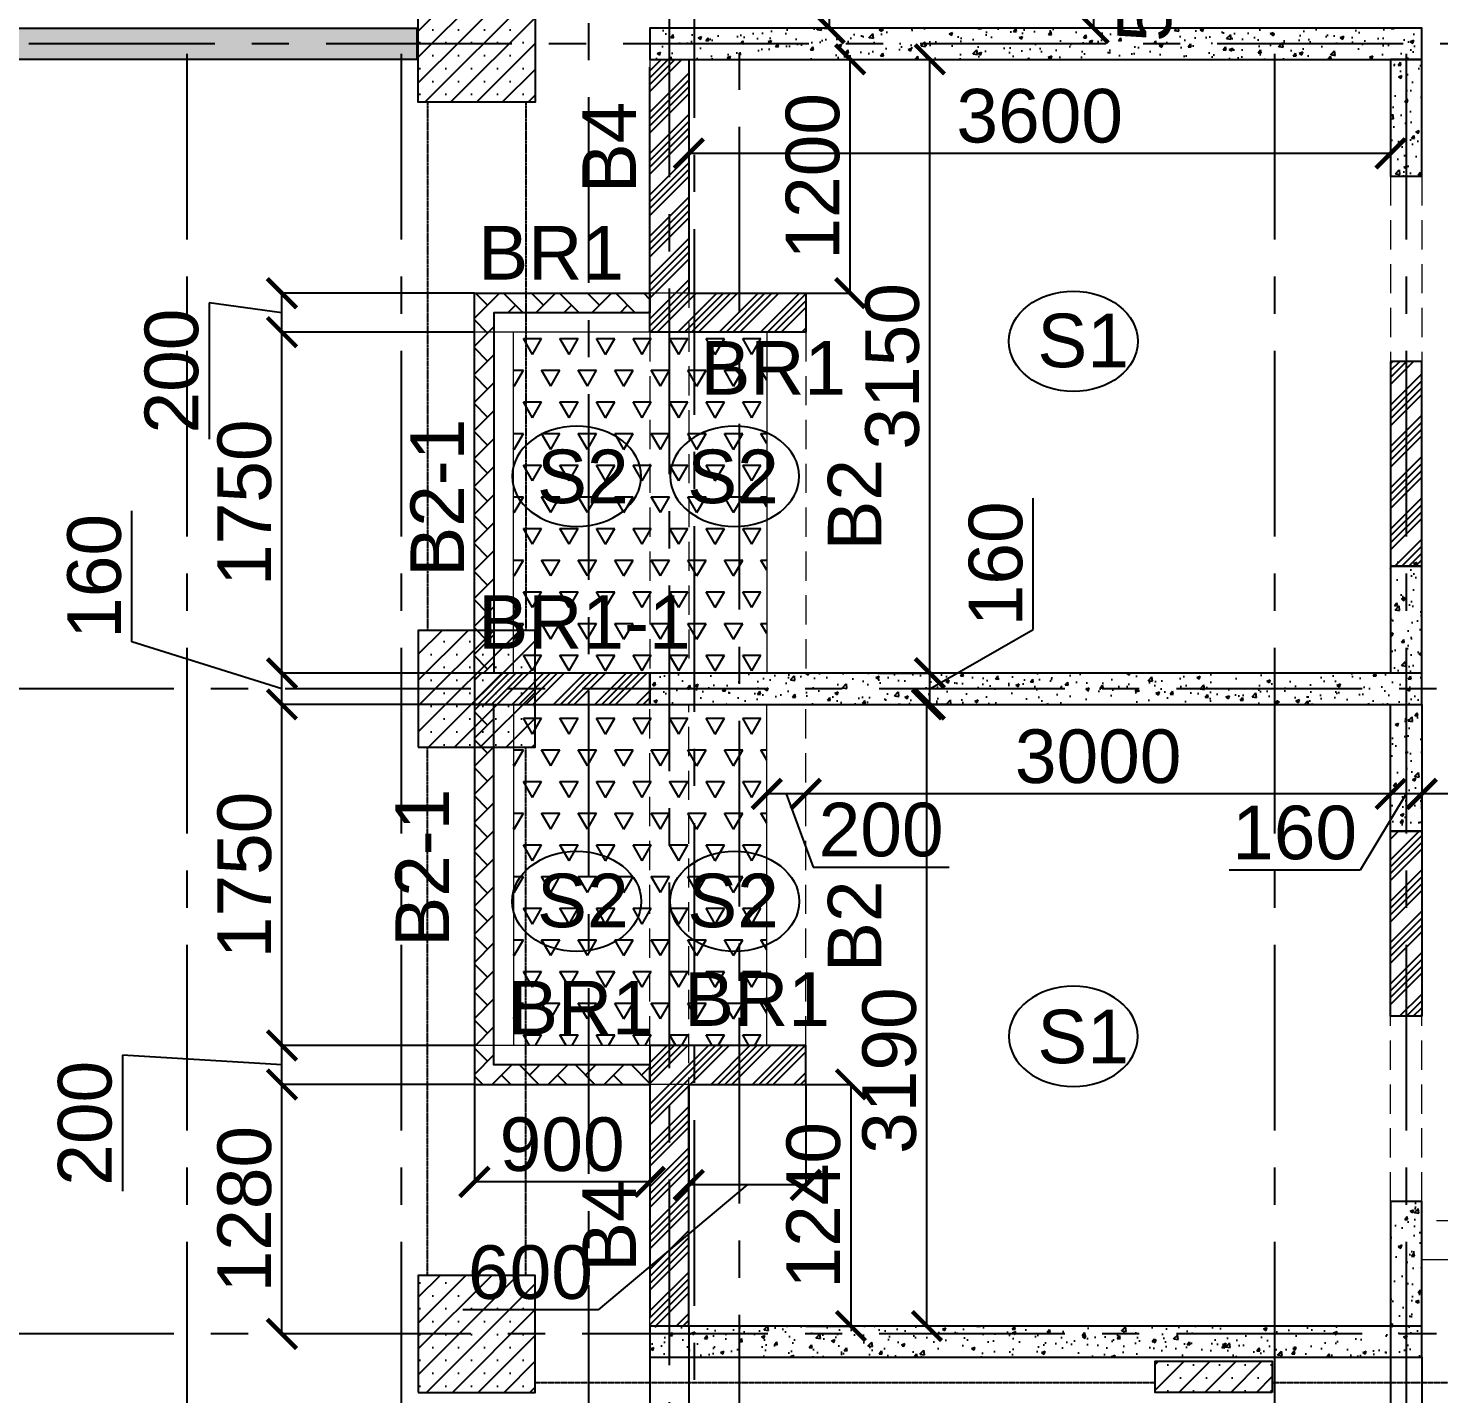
# Model space of a CAD drawing. Header units: inches. Extents: x 278200 to 407749, y -182622 to -96622.
# Drawn here: x 328136 to 335372, y -124432 to -117425 of the extents above; entities that cross this region are included whole.
import ezdxf

# ---------------------------------------------------------------- set-up
doc = ezdxf.new("R2010")
doc.units = ezdxf.units.IN
doc.header["$MEASUREMENT"] = 0
for name, pattern in [('CENTER', [50.8, 31.75, -6.35, 6.35, -6.35]), ('DASHED2', [9.525, 6.35, -3.175]), ('Hidden', [3, 2, -1])]:
    doc.linetypes.add(name, pattern=pattern)
for name, color, linetype in [('160 R.C. WALL HAT', 8, 'Continuous'), ('160 R.C.WALL', 6, 'Continuous'), ('AR-Column', 40, 'Continuous'), ('AR-Hidden', 251, 'DASHED2'), ('BAL. PARAPET WALL', 4, 'Continuous'), ('BEAM TEXT', 4, 'Continuous'), ('DIM', 251, 'Continuous'), ('GRID', 8, 'CENTER'), ('NON S.WALL HATCH', 8, 'Continuous'), ('NON STRUC R.C.WALL', 6, 'Continuous'), ('NON.STRUC.R.C.WALLS', 1, 'Continuous'), ('PARAPET WALL', 4, 'Continuous'), ('SUNKEN', 8, 'Continuous')]:
    doc.layers.add(name, color=color, linetype=linetype)
for name, color, linetype, lineweight in [('BEAMS', 3, 'Continuous', 0), ('SLAB CIR', 1, 'Continuous', 25), ('SLAB TXT', 3, 'Continuous', 0)]:
    doc.layers.add(name, color=color, linetype=linetype, lineweight=lineweight)
doc.styles.add('T200', font='sanss___.ttf', dxfattribs={"height": 275})
doc.styles.add('T300', font='sanss___.ttf', dxfattribs={"height": 350})
doc.dimstyles.new('T 200', dxfattribs={"dimtxt": 275, "dimasz": 150, "dimexe": 1, "dimexo": 0, "dimgap": 50, "dimtad": 1, "dimdec": 0, "dimrnd": 5, "dimdsep": 46, "dimtxsty": 'T200', "dimblk": 'ARCHTICK', "dimcen": 2.5, "dimdle": 1, "dimclrd": 5, "dimclre": 253, "dimclrt": 1, "dimadec": 0, "dimazin": 0, "dimtfac": 1, "dimtdec": 0, "dimtmove": 2, "dimatfit": 3, "dimfxl": 0, "dimarcsym": 0})
pattern_1 = [(45, (2626358.34, -227125.94), (-106.066017, 106.066017), []), (45, (2626393.7, -227125.94), (-106.066017, 106.066017), []), (45, (2626429.05, -227125.94), (-106.066017, 106.066017), []), (45, (2626464.41, -227125.94), (-106.066017, 106.066017), [])]
pattern_2 = [(60, (2581941.19, -332303.54), (-93.75, 162.379763), [93.75, -93.75]), (120, (2581941.19, -332303.54), (-187.5, 1e-07), [93.75, -93.75]), (0, (2581894.31, -332222.35), (93.75, 162.379763), [93.75, -93.75])]
pattern_3 = [(50, (2464819.82, 125850.9), (179.315046, -15.688034), [18.75, -206.25]), (355, (2464819.82, 125850.9), (-34.687833, 188.048033), [15, -165]), (100.451444, (2464834.76, 125849.6), (144.627212, 172.359998), [15.935048, -175.285528]), (46.1842, (2464819.82, 125900.9), (266.810333, -41.37982), [28.125, -309.375]), (96.635635, (2464842.05, 125897.46), (233.665486, 243.52965), [23.902586, -262.92844]), (351.184164, (2464819.82, 125900.9), (233.665486, 243.52965), [22.5, -247.5]), (21, (2464844.82, 125888.4), (149.226763, -100.654723), [18.75, -206.25]), (326, (2464844.82, 125888.4), (60.828833, 181.287511), [15, -165]), (71.451445, (2464857.25, 125880.02), (210.055594, 80.632788), [15.935047, -175.285528]), (37.5, (2464819.816, 125850.906), (3.0399638, 83.2234635), [0, -163, 0, -167.5, 0, -165.625]), (7.5, (2464819.82, 125850.91), (65.7673844, 98.602928), [0, -95.5, 0, -159.25, 0, -63.125]), (327.5, (2464764.066, 125850.906), (133.455609, -5.638718), [0, -62.5, 0, -195, 0, -258.75]), (317.5, (2464739.07, 125850.91), (145.7965423, 25.0262456), [0, -81.25, 0, -129.5, 0, -183.75])]
pattern_4 = [(45, (-132245.64, 75915.45), (-66.29126, 66.29126), []), (45, (-132179.35, 75915.45), (-66.29126, 66.29126), [0, -93.75])]
pattern_5 = [(45, (1605, -8980), (-66.29126, 66.29126), []), (45, (1671.29, -8980), (-66.29126, 66.29126), [0, -93.75])]

# ---------------------------------------------------------------- blocks, each defined once
blk = doc.blocks.new('_ARCHTICK')
at = {"color": 0, "linetype": 'ByBlock', "const_width": 0.15}
blk.add_lwpolyline([(-0.5, -0.5), (0.5, 0.5)], dxfattribs=at)
blk = doc.blocks.new('*D346')
at = {"layer": 'Defpoints', "color": 0}
for p in [(332745.6, -120894.9), (332829.7, -120894.9, 14.7), (332829.7, -124084.9, 14.7)]:
    blk.add_point(p, dxfattribs=at)
at = {"layer": 'DIM', "color": 253, "lineweight": -2}
for p, q in [((332829.7, -120894.9), (332744.6, -120894.9)), ((332829.7, -124084.9), (332744.6, -124084.9))]:
    blk.add_line(p, q, dxfattribs=at)
at = {"layer": 'DIM', "color": 5, "lineweight": -2}
blk.add_line((332745.6, -124085.9), (332745.6, -120893.9), dxfattribs=at)
at = {"layer": 'DIM', "color": 5, "lineweight": -2, "xscale": 150, "yscale": 150, "zscale": 150}
for p, rotation in [((332745.6, -120894.9), 90), ((332745.6, -124084.9), 270)]:
    blk.add_blockref('_ARCHTICK', p, dxfattribs=dict(at, rotation=rotation))
at = {"layer": 'DIM', "color": 1, "insert": (332553.8, -122773.8), "char_height": 275, "attachment_point": 5, "rotation": 90, "style": 'T200'}
blk.add_mtext('3190', dxfattribs=at)
blk = doc.blocks.new('*D347')
at = {"layer": 'Defpoints', "color": 0}
for p in [(332494, -120734.9, 14.7), (332760.8, -120734.9), (332844.9, -120894.9, 14.7)]:
    blk.add_point(p, dxfattribs=at)
at = {"layer": 'DIM', "color": 5, "lineweight": -2}
for p, q in [((333291.3, -120509.6), (333291.3, -119837.3)), ((332760.8, -120814.9), (333291.3, -120509.6)), ((332760.8, -120895.9), (332760.8, -120733.9))]:
    blk.add_line(p, q, dxfattribs=at)
at = {"layer": 'DIM', "color": 253, "lineweight": -2}
for p, q in [((332494, -120734.9), (332761.8, -120734.9)), ((332844.9, -120894.9), (332759.8, -120894.9))]:
    blk.add_line(p, q, dxfattribs=at)
at = {"layer": 'DIM', "color": 5, "lineweight": -2, "xscale": 150, "yscale": 150, "zscale": 150}
for p, rotation in [((332760.8, -120734.9), 90), ((332760.8, -120894.9), 270)]:
    blk.add_blockref('_ARCHTICK', p, dxfattribs=dict(at, rotation=rotation))
at = {"layer": 'DIM', "color": 1, "insert": (333099.5, -120173.5), "char_height": 275, "attachment_point": 5, "rotation": 90, "style": 'T200'}
blk.add_mtext('160', dxfattribs=at)
blk = doc.blocks.new('*D348')
at = {"layer": 'Defpoints', "color": 0}
for p in [(332195.5, -117584.9, 14.7), (332760.8, -117584.9), (332494, -120734.9, 14.7)]:
    blk.add_point(p, dxfattribs=at)
at = {"layer": 'DIM', "color": 253, "lineweight": -2}
for p, q in [((332195.5, -117584.9), (332761.8, -117584.9)), ((332494, -120734.9), (332761.8, -120734.9))]:
    blk.add_line(p, q, dxfattribs=at)
at = {"layer": 'DIM', "color": 5, "lineweight": -2}
blk.add_line((332760.8, -120735.9), (332760.8, -117583.9), dxfattribs=at)
at = {"layer": 'DIM', "color": 5, "lineweight": -2, "xscale": 150, "yscale": 150, "zscale": 150}
for p, rotation in [((332760.8, -117584.9), 90), ((332760.8, -120734.9), 270)]:
    blk.add_blockref('_ARCHTICK', p, dxfattribs=dict(at, rotation=rotation))
at = {"layer": 'DIM', "color": 1, "insert": (332569, -119159.9), "char_height": 275, "attachment_point": 5, "rotation": 90, "style": 'T200'}
blk.add_mtext('3150', dxfattribs=at)
blk = doc.blocks.new('*D349')
at = {"layer": 'Defpoints', "color": 0}
for p in [(332219.1, -115624.9, 14.7), (332246.5, -115624.9), (332219.1, -117424.9, 14.7)]:
    blk.add_point(p, dxfattribs=at)
at = {"layer": 'DIM', "color": 253, "lineweight": -2}
for p, q in [((332219.1, -115624.9), (332247.5, -115624.9)), ((332219.1, -117424.9), (332247.5, -117424.9))]:
    blk.add_line(p, q, dxfattribs=at)
at = {"layer": 'DIM', "color": 5, "lineweight": -2}
blk.add_line((332246.5, -117425.9), (332246.5, -115623.9), dxfattribs=at)
at = {"layer": 'DIM', "color": 5, "lineweight": -2, "xscale": 150, "yscale": 150, "zscale": 150}
for p, rotation in [((332246.5, -115624.9), 90), ((332246.5, -117424.9), 270)]:
    blk.add_blockref('_ARCHTICK', p, dxfattribs=dict(at, rotation=rotation))
at = {"layer": 'DIM', "color": 1, "insert": (332054.8, -116524.9), "char_height": 275, "attachment_point": 5, "rotation": 90, "style": 'T200'}
blk.add_mtext('1800', dxfattribs=at)
blk = doc.blocks.new('*D478')
at = {"layer": 'Defpoints', "color": 0}
for p in [(337084.3, -124084.9, 14.7), (335284.3, -124244.9, 14.7), (335284.3, -125049.9)]:
    blk.add_point(p, dxfattribs=at)
at = {"layer": 'DIM', "color": 253, "lineweight": -2}
for p, q in [((337084.3, -124084.9), (337084.3, -125050.9)), ((335284.3, -124244.9), (335284.3, -125050.9))]:
    blk.add_line(p, q, dxfattribs=at)
at = {"layer": 'DIM', "color": 5, "lineweight": -2}
blk.add_line((337085.3, -125049.9), (335283.3, -125049.9), dxfattribs=at)
at = {"layer": 'DIM', "color": 5, "lineweight": -2, "xscale": 150, "yscale": 150, "zscale": 150, "rotation": 180}
blk.add_blockref('_ARCHTICK', (335284.3, -125049.9), dxfattribs=at)
at = {"layer": 'DIM', "color": 5, "lineweight": -2, "xscale": 150, "yscale": 150, "zscale": 150}
blk.add_blockref('_ARCHTICK', (337084.3, -125049.9), dxfattribs=at)
at = {"layer": 'DIM', "color": 1, "insert": (336184.3, -124858.3), "char_height": 275, "attachment_point": 5, "style": 'T200'}
blk.add_mtext('1800', dxfattribs=at)
blk = doc.blocks.new('*D479')
at = {"layer": 'Defpoints', "color": 0}
for p in [(335124.3, -124084.9, 14.7), (335284.3, -124244.9, 14.7), (335124.3, -125049.9)]:
    blk.add_point(p, dxfattribs=at)
at = {"layer": 'DIM', "color": 253, "lineweight": -2}
for p, q in [((335124.3, -124084.9), (335124.3, -125050.9)), ((335284.3, -124244.9), (335284.3, -125050.9))]:
    blk.add_line(p, q, dxfattribs=at)
at = {"layer": 'DIM', "color": 5, "lineweight": -2}
for p, q in [((335285.3, -125049.9), (335123.3, -125049.9)), ((335204.3, -125049.9), (335439.3, -125551.4)), ((335439.3, -125551.4), (336111.6, -125551.4))]:
    blk.add_line(p, q, dxfattribs=at)
at = {"layer": 'DIM', "color": 5, "lineweight": -2, "xscale": 150, "yscale": 150, "zscale": 150, "rotation": 180}
blk.add_blockref('_ARCHTICK', (335124.3, -125049.9), dxfattribs=at)
at = {"layer": 'DIM', "color": 5, "lineweight": -2, "xscale": 150, "yscale": 150, "zscale": 150}
blk.add_blockref('_ARCHTICK', (335284.3, -125049.9), dxfattribs=at)
at = {"layer": 'DIM', "color": 1, "insert": (335775.5, -125359.6), "char_height": 275, "attachment_point": 5, "style": 'T200'}
blk.add_mtext('160', dxfattribs=at)
blk = doc.blocks.new('*D480')
at = {"layer": 'Defpoints', "color": 0}
for p in [(331524.3, -124084.9, 14.7), (335124.3, -124084.9, 14.7), (331524.3, -125049.9)]:
    blk.add_point(p, dxfattribs=at)
at = {"layer": 'DIM', "color": 253, "lineweight": -2}
for p, q in [((331524.3, -124084.9), (331524.3, -125050.9)), ((335124.3, -124084.9), (335124.3, -125050.9))]:
    blk.add_line(p, q, dxfattribs=at)
at = {"layer": 'DIM', "color": 5, "lineweight": -2}
blk.add_line((335125.3, -125049.9), (331523.3, -125049.9), dxfattribs=at)
at = {"layer": 'DIM', "color": 5, "lineweight": -2, "xscale": 150, "yscale": 150, "zscale": 150, "rotation": 180}
blk.add_blockref('_ARCHTICK', (331524.3, -125049.9), dxfattribs=at)
at = {"layer": 'DIM', "color": 5, "lineweight": -2, "xscale": 150, "yscale": 150, "zscale": 150}
blk.add_blockref('_ARCHTICK', (335124.3, -125049.9), dxfattribs=at)
at = {"layer": 'DIM', "color": 1, "insert": (333324.3, -124858.1), "char_height": 275, "attachment_point": 5, "style": 'T200'}
blk.add_mtext('3600', dxfattribs=at)
blk = doc.blocks.new('*D481')
at = {"layer": 'Defpoints', "color": 0}
for p in [(331324.3, -124084.9, 14.7), (331524.3, -124084.9, 14.7), (331324.3, -125049.9)]:
    blk.add_point(p, dxfattribs=at)
at = {"layer": 'DIM', "color": 253, "lineweight": -2}
for p, q in [((331324.3, -124084.9), (331324.3, -125050.9)), ((331524.3, -124084.9), (331524.3, -125050.9))]:
    blk.add_line(p, q, dxfattribs=at)
at = {"layer": 'DIM', "color": 5, "lineweight": -2}
for p, q in [((331424.3, -125049.9), (331059.3, -125282.8)), ((331525.3, -125049.9), (331323.3, -125049.9)), ((331059.3, -125282.8), (330361, -125282.8))]:
    blk.add_line(p, q, dxfattribs=at)
at = {"layer": 'DIM', "color": 5, "lineweight": -2, "xscale": 150, "yscale": 150, "zscale": 150, "rotation": 180}
blk.add_blockref('_ARCHTICK', (331324.3, -125049.9), dxfattribs=at)
at = {"layer": 'DIM', "color": 5, "lineweight": -2, "xscale": 150, "yscale": 150, "zscale": 150}
blk.add_blockref('_ARCHTICK', (331524.3, -125049.9), dxfattribs=at)
at = {"layer": 'DIM', "color": 1, "insert": (330710.1, -125091.1), "char_height": 275, "attachment_point": 5, "style": 'T200'}
blk.add_mtext('200', dxfattribs=at)
blk = doc.blocks.new('*D484')
at = {"layer": 'Defpoints', "color": 0}
for p in [(331524.3, -122844.9, 14.7), (332124.3, -122844.9, 14.7), (331524.3, -123360.7)]:
    blk.add_point(p, dxfattribs=at)
at = {"layer": 'DIM', "color": 253, "lineweight": -2}
for p, q in [((331524.3, -122844.9), (331524.3, -123361.7)), ((332124.3, -122844.9), (332124.3, -123361.7))]:
    blk.add_line(p, q, dxfattribs=at)
at = {"layer": 'DIM', "color": 5, "lineweight": -2}
for p, q in [((331824.3, -123360.7), (331059.3, -124001.7)), ((332125.3, -123360.7), (331523.3, -123360.7)), ((331059.3, -124001.7), (330364.4, -124001.7))]:
    blk.add_line(p, q, dxfattribs=at)
at = {"layer": 'DIM', "color": 5, "lineweight": -2, "xscale": 150, "yscale": 150, "zscale": 150, "rotation": 180}
blk.add_blockref('_ARCHTICK', (331524.3, -123360.7), dxfattribs=at)
at = {"layer": 'DIM', "color": 5, "lineweight": -2, "xscale": 150, "yscale": 150, "zscale": 150}
blk.add_blockref('_ARCHTICK', (332124.3, -123360.7), dxfattribs=at)
at = {"layer": 'DIM', "color": 1, "insert": (330711.8, -123809.8), "char_height": 275, "attachment_point": 5, "style": 'T200'}
blk.add_mtext('600', dxfattribs=at)
blk = doc.blocks.new('*D485')
at = {"layer": 'Defpoints', "color": 0}
for p in [(330424.3, -122844.9, 14.7), (331324.3, -122844.9, 14.7), (330424.3, -123344.9)]:
    blk.add_point(p, dxfattribs=at)
at = {"layer": 'DIM', "color": 253, "lineweight": -2}
for p, q in [((330424.3, -122844.9), (330424.3, -123345.9)), ((331324.3, -122844.9), (331324.3, -123345.9))]:
    blk.add_line(p, q, dxfattribs=at)
at = {"layer": 'DIM', "color": 5, "lineweight": -2}
blk.add_line((331325.3, -123344.9), (330423.3, -123344.9), dxfattribs=at)
at = {"layer": 'DIM', "color": 5, "lineweight": -2, "xscale": 150, "yscale": 150, "zscale": 150, "rotation": 180}
blk.add_blockref('_ARCHTICK', (330424.3, -123344.9), dxfattribs=at)
at = {"layer": 'DIM', "color": 5, "lineweight": -2, "xscale": 150, "yscale": 150, "zscale": 150}
blk.add_blockref('_ARCHTICK', (331324.3, -123344.9), dxfattribs=at)
at = {"layer": 'DIM', "color": 1, "insert": (330874.3, -123153.3), "char_height": 275, "attachment_point": 5, "style": 'T200'}
blk.add_mtext('900', dxfattribs=at)
blk = doc.blocks.new('*D489')
at = {"layer": 'Defpoints', "color": 0}
for p in [(335284.3, -121354.4), (337084.3, -121419.4, 14.7), (335284.3, -121432.7, 14.7)]:
    blk.add_point(p, dxfattribs=at)
at = {"layer": 'DIM', "color": 5, "lineweight": -2}
blk.add_line((337085.3, -121354.4), (335283.3, -121354.4), dxfattribs=at)
at = {"layer": 'DIM', "color": 253, "lineweight": -2}
for p, q in [((335284.3, -121432.7), (335284.3, -121353.4)), ((337084.3, -121419.4), (337084.3, -121353.4))]:
    blk.add_line(p, q, dxfattribs=at)
at = {"layer": 'DIM', "color": 5, "lineweight": -2, "xscale": 150, "yscale": 150, "zscale": 150, "rotation": 180}
blk.add_blockref('_ARCHTICK', (335284.3, -121354.4), dxfattribs=at)
at = {"layer": 'DIM', "color": 5, "lineweight": -2, "xscale": 150, "yscale": 150, "zscale": 150}
blk.add_blockref('_ARCHTICK', (337084.3, -121354.4), dxfattribs=at)
at = {"layer": 'DIM', "color": 1, "insert": (336184.3, -121162.7), "char_height": 275, "attachment_point": 5, "style": 'T200'}
blk.add_mtext('1800', dxfattribs=at)
blk = doc.blocks.new('*D490')
at = {"layer": 'Defpoints', "color": 0}
for p in [(335124.3, -121354.4), (335124.3, -121432.7, 14.7), (335284.3, -121432.7, 14.7)]:
    blk.add_point(p, dxfattribs=at)
at = {"layer": 'DIM', "color": 5, "lineweight": -2}
for p, q in [((335204.3, -121354.4), (334968.2, -121745.6)), ((335285.3, -121354.4), (335123.3, -121354.4)), ((334968.2, -121745.6), (334295.9, -121745.6))]:
    blk.add_line(p, q, dxfattribs=at)
at = {"layer": 'DIM', "color": 253, "lineweight": -2}
for p, q in [((335124.3, -121432.7), (335124.3, -121353.4)), ((335284.3, -121432.7), (335284.3, -121353.4))]:
    blk.add_line(p, q, dxfattribs=at)
at = {"layer": 'DIM', "color": 5, "lineweight": -2, "xscale": 150, "yscale": 150, "zscale": 150, "rotation": 180}
blk.add_blockref('_ARCHTICK', (335124.3, -121354.4), dxfattribs=at)
at = {"layer": 'DIM', "color": 5, "lineweight": -2, "xscale": 150, "yscale": 150, "zscale": 150}
blk.add_blockref('_ARCHTICK', (335284.3, -121354.4), dxfattribs=at)
at = {"layer": 'DIM', "color": 1, "insert": (334632, -121553.7), "char_height": 275, "attachment_point": 5, "style": 'T200'}
blk.add_mtext('160', dxfattribs=at)
blk = doc.blocks.new('*D491')
at = {"layer": 'Defpoints', "color": 0}
for p in [(332124.3, -121354.4, 14.7), (332124.3, -121354.4), (335124.3, -121432.7, 14.7)]:
    blk.add_point(p, dxfattribs=at)
at = {"layer": 'DIM', "color": 5, "lineweight": -2}
blk.add_line((335125.3, -121354.4), (332123.3, -121354.4), dxfattribs=at)
at = {"layer": 'DIM', "color": 253, "lineweight": -2}
for p, q in [((332124.3, -121354.4), (332124.3, -121353.4)), ((335124.3, -121432.7), (335124.3, -121353.4))]:
    blk.add_line(p, q, dxfattribs=at)
at = {"layer": 'DIM', "color": 5, "lineweight": -2, "xscale": 150, "yscale": 150, "zscale": 150, "rotation": 180}
blk.add_blockref('_ARCHTICK', (332124.3, -121354.4), dxfattribs=at)
at = {"layer": 'DIM', "color": 5, "lineweight": -2, "xscale": 150, "yscale": 150, "zscale": 150}
blk.add_blockref('_ARCHTICK', (335124.3, -121354.4), dxfattribs=at)
at = {"layer": 'DIM', "color": 1, "insert": (333624.3, -121162.6), "char_height": 275, "attachment_point": 5, "style": 'T200'}
blk.add_mtext('3000', dxfattribs=at)
blk = doc.blocks.new('*D492')
at = {"layer": 'Defpoints', "color": 0}
for p in [(331924.3, -121354.4, 14.7), (331924.3, -121354.4), (332124.3, -121354.4, 14.7)]:
    blk.add_point(p, dxfattribs=at)
at = {"layer": 'DIM', "color": 5, "lineweight": -2}
for p, q in [((332125.3, -121354.4), (331923.3, -121354.4)), ((332024.3, -121354.4), (332161.7, -121730.5)), ((332161.7, -121730.5), (332860, -121730.5))]:
    blk.add_line(p, q, dxfattribs=at)
at = {"layer": 'DIM', "color": 253, "lineweight": -2}
for p, q in [((331924.3, -121354.4), (331924.3, -121353.4)), ((332124.3, -121354.4), (332124.3, -121353.4))]:
    blk.add_line(p, q, dxfattribs=at)
at = {"layer": 'DIM', "color": 5, "lineweight": -2, "xscale": 150, "yscale": 150, "zscale": 150, "rotation": 180}
blk.add_blockref('_ARCHTICK', (331924.3, -121354.4), dxfattribs=at)
at = {"layer": 'DIM', "color": 5, "lineweight": -2, "xscale": 150, "yscale": 150, "zscale": 150}
blk.add_blockref('_ARCHTICK', (332124.3, -121354.4), dxfattribs=at)
at = {"layer": 'DIM', "color": 1, "insert": (332510.9, -121538.9), "char_height": 275, "attachment_point": 5, "style": 'T200'}
blk.add_mtext('200', dxfattribs=at)
blk = doc.blocks.new('*D504')
at = {"layer": 'Defpoints', "color": 0}
for p in [(329437.4, -122844.9), (330424.3, -122844.9), (329515.9, -124124.9, 14.7)]:
    blk.add_point(p, dxfattribs=at)
at = {"layer": 'DIM', "color": 253, "lineweight": -2}
for p, q in [((330424.3, -122844.9), (329436.4, -122844.9)), ((329515.9, -124124.9), (329436.4, -124124.9))]:
    blk.add_line(p, q, dxfattribs=at)
at = {"layer": 'DIM', "color": 5, "lineweight": -2}
blk.add_line((329437.4, -124125.9), (329437.4, -122843.9), dxfattribs=at)
at = {"layer": 'DIM', "color": 5, "lineweight": -2, "xscale": 150, "yscale": 150, "zscale": 150}
for p, rotation in [((329437.4, -122844.9), 90), ((329437.4, -124124.9), 270)]:
    blk.add_blockref('_ARCHTICK', p, dxfattribs=dict(at, rotation=rotation))
at = {"layer": 'DIM', "color": 1, "insert": (329245.8, -123484.9), "char_height": 275, "attachment_point": 5, "rotation": 90, "style": 'T200'}
blk.add_mtext('1280', dxfattribs=at)
blk = doc.blocks.new('*D505')
at = {"layer": 'Defpoints', "color": 0}
for p in [(329437.4, -122644.9), (330424.3, -122644.9, 14.7), (330424.3, -122844.9)]:
    blk.add_point(p, dxfattribs=at)
at = {"layer": 'DIM', "color": 253, "lineweight": -2}
for p, q in [((330424.3, -122644.9), (329436.4, -122644.9)), ((330424.3, -122844.9), (329436.4, -122844.9))]:
    blk.add_line(p, q, dxfattribs=at)
at = {"layer": 'DIM', "color": 5, "lineweight": -2}
for p, q in [((329437.4, -122845.9), (329437.4, -122643.9)), ((329437.4, -122744.9), (328619, -122694.9)), ((328619, -122694.9), (328619, -123393.2))]:
    blk.add_line(p, q, dxfattribs=at)
at = {"layer": 'DIM', "color": 5, "lineweight": -2, "xscale": 150, "yscale": 150, "zscale": 150}
for p, rotation in [((329437.4, -122644.9), 90), ((329437.4, -122844.9), 270)]:
    blk.add_blockref('_ARCHTICK', p, dxfattribs=dict(at, rotation=rotation))
at = {"layer": 'DIM', "color": 1, "insert": (328427.3, -123044.1), "char_height": 275, "attachment_point": 5, "rotation": 90, "style": 'T200'}
blk.add_mtext('200', dxfattribs=at)
blk = doc.blocks.new('*D506')
at = {"layer": 'Defpoints', "color": 0}
for p in [(329437.4, -120894.9), (330424.3, -120894.9, 14.7), (330424.3, -122644.9, 14.7)]:
    blk.add_point(p, dxfattribs=at)
at = {"layer": 'DIM', "color": 253, "lineweight": -2}
for p, q in [((330424.3, -120894.9), (329436.4, -120894.9)), ((330424.3, -122644.9), (329436.4, -122644.9))]:
    blk.add_line(p, q, dxfattribs=at)
at = {"layer": 'DIM', "color": 5, "lineweight": -2}
blk.add_line((329437.4, -122645.9), (329437.4, -120893.9), dxfattribs=at)
at = {"layer": 'DIM', "color": 5, "lineweight": -2, "xscale": 150, "yscale": 150, "zscale": 150}
for p, rotation in [((329437.4, -120894.9), 90), ((329437.4, -122644.9), 270)]:
    blk.add_blockref('_ARCHTICK', p, dxfattribs=dict(at, rotation=rotation))
at = {"layer": 'DIM', "color": 1, "insert": (329245.8, -121769.9), "char_height": 275, "attachment_point": 5, "rotation": 90, "style": 'T200'}
blk.add_mtext('1750', dxfattribs=at)
blk = doc.blocks.new('*D507')
at = {"layer": 'Defpoints', "color": 0}
for p in [(329437.4, -120734.9), (330424.3, -120734.9, 14.7), (330424.3, -120894.9, 14.7)]:
    blk.add_point(p, dxfattribs=at)
at = {"layer": 'DIM', "color": 5, "lineweight": -2}
for p, q in [((328667, -120574), (328667, -119901.7)), ((329437.4, -120814.9), (328667, -120574)), ((329437.4, -120895.9), (329437.4, -120733.9))]:
    blk.add_line(p, q, dxfattribs=at)
at = {"layer": 'DIM', "color": 253, "lineweight": -2}
for p, q in [((330424.3, -120734.9), (329436.4, -120734.9)), ((330424.3, -120894.9), (329436.4, -120894.9))]:
    blk.add_line(p, q, dxfattribs=at)
at = {"layer": 'DIM', "color": 5, "lineweight": -2, "xscale": 150, "yscale": 150, "zscale": 150}
for p, rotation in [((329437.4, -120734.9), 90), ((329437.4, -120894.9), 270)]:
    blk.add_blockref('_ARCHTICK', p, dxfattribs=dict(at, rotation=rotation))
at = {"layer": 'DIM', "color": 1, "insert": (328475.2, -120237.9), "char_height": 275, "attachment_point": 5, "rotation": 90, "style": 'T200'}
blk.add_mtext('160', dxfattribs=at)
blk = doc.blocks.new('*D508')
at = {"layer": 'Defpoints', "color": 0}
for p in [(329437.4, -118984.9), (330424.3, -118984.9, 14.7), (330424.3, -120734.9, 14.7)]:
    blk.add_point(p, dxfattribs=at)
at = {"layer": 'DIM', "color": 253, "lineweight": -2}
for p, q in [((330424.3, -118984.9), (329436.4, -118984.9)), ((330424.3, -120734.9), (329436.4, -120734.9))]:
    blk.add_line(p, q, dxfattribs=at)
at = {"layer": 'DIM', "color": 5, "lineweight": -2}
blk.add_line((329437.4, -120735.9), (329437.4, -118983.9), dxfattribs=at)
at = {"layer": 'DIM', "color": 5, "lineweight": -2, "xscale": 150, "yscale": 150, "zscale": 150}
for p, rotation in [((329437.4, -118984.9), 90), ((329437.4, -120734.9), 270)]:
    blk.add_blockref('_ARCHTICK', p, dxfattribs=dict(at, rotation=rotation))
at = {"layer": 'DIM', "color": 1, "insert": (329245.8, -119859.9), "char_height": 275, "attachment_point": 5, "rotation": 90, "style": 'T200'}
blk.add_mtext('1750', dxfattribs=at)
blk = doc.blocks.new('*D509')
at = {"layer": 'Defpoints', "color": 0}
for p in [(329437.4, -118784.9), (330424.3, -118784.9, 14.7), (330424.3, -118984.9, 14.7)]:
    blk.add_point(p, dxfattribs=at)
at = {"layer": 'DIM', "color": 253, "lineweight": -2}
for p, q in [((330424.3, -118784.9), (329436.4, -118784.9)), ((330424.3, -118984.9), (329436.4, -118984.9))]:
    blk.add_line(p, q, dxfattribs=at)
at = {"layer": 'DIM', "color": 5, "lineweight": -2}
for p, q in [((329437.4, -118985.9), (329437.4, -118783.9)), ((329437.4, -118884.9), (329063.7, -118834.9)), ((329063.7, -118834.9), (329063.7, -119533.2))]:
    blk.add_line(p, q, dxfattribs=at)
at = {"layer": 'DIM', "color": 5, "lineweight": -2, "xscale": 150, "yscale": 150, "zscale": 150}
for p, rotation in [((329437.4, -118784.9), 90), ((329437.4, -118984.9), 270)]:
    blk.add_blockref('_ARCHTICK', p, dxfattribs=dict(at, rotation=rotation))
at = {"layer": 'DIM', "color": 1, "insert": (328872, -119184.1), "char_height": 275, "attachment_point": 5, "rotation": 90, "style": 'T200'}
blk.add_mtext('200', dxfattribs=at)
blk = doc.blocks.new('*D547')
at = {"layer": 'Defpoints', "color": 0}
for p in [(333601.3, -116924.9), (334422.5, -116924.9, 14.7), (334422.5, -117424.9, 14.7)]:
    blk.add_point(p, dxfattribs=at)
at = {"layer": 'DIM', "color": 253, "lineweight": -2}
for p, q in [((334422.5, -116924.9), (333600.3, -116924.9)), ((334422.5, -117424.9), (333600.3, -117424.9))]:
    blk.add_line(p, q, dxfattribs=at)
at = {"layer": 'DIM', "color": 5, "lineweight": -2}
blk.add_line((333601.3, -117425.9), (333601.3, -116923.9), dxfattribs=at)
at = {"layer": 'DIM', "color": 5, "lineweight": -2, "xscale": 150, "yscale": 150, "zscale": 150}
for p, rotation in [((333601.3, -116924.9), 90), ((333601.3, -117424.9), 270)]:
    blk.add_blockref('_ARCHTICK', p, dxfattribs=dict(at, rotation=rotation))
at = {"layer": 'DIM', "color": 1, "insert": (333862.3, -117174.9), "char_height": 275, "attachment_point": 5, "rotation": 90, "style": 'T200'}
blk.add_mtext('500', dxfattribs=at)
blk = doc.blocks.new('*D550')
at = {"layer": 'Defpoints', "color": 0}
for p in [(331524.3, -117584.9, 14.7), (335124.3, -117584.9, 14.7), (331524.3, -118067.7)]:
    blk.add_point(p, dxfattribs=at)
at = {"layer": 'DIM', "color": 253, "lineweight": -2}
for p, q in [((331524.3, -117584.9), (331524.3, -118068.7)), ((335124.3, -117584.9), (335124.3, -118068.7))]:
    blk.add_line(p, q, dxfattribs=at)
at = {"layer": 'DIM', "color": 5, "lineweight": -2}
blk.add_line((335125.3, -118067.7), (331523.3, -118067.7), dxfattribs=at)
at = {"layer": 'DIM', "color": 5, "lineweight": -2, "xscale": 150, "yscale": 150, "zscale": 150, "rotation": 180}
blk.add_blockref('_ARCHTICK', (331524.3, -118067.7), dxfattribs=at)
at = {"layer": 'DIM', "color": 5, "lineweight": -2, "xscale": 150, "yscale": 150, "zscale": 150}
blk.add_blockref('_ARCHTICK', (335124.3, -118067.7), dxfattribs=at)
at = {"layer": 'DIM', "color": 1, "insert": (333324.3, -117875.9), "char_height": 275, "attachment_point": 5, "style": 'T200'}
blk.add_mtext('3600', dxfattribs=at)
blk = doc.blocks.new('*D775')
at = {"layer": 'Defpoints', "color": 0}
for p in [(332124.3, -122844.9), (332124.3, -124084.9, 14.7), (332356.1, -124084.9)]:
    blk.add_point(p, dxfattribs=at)
at = {"layer": 'DIM', "color": 253, "lineweight": -2}
for p, q in [((332124.3, -122844.9), (332357.1, -122844.9)), ((332124.3, -124084.9), (332357.1, -124084.9))]:
    blk.add_line(p, q, dxfattribs=at)
at = {"layer": 'DIM', "color": 5, "lineweight": -2}
blk.add_line((332356.1, -122843.9), (332356.1, -124085.9), dxfattribs=at)
at = {"layer": 'DIM', "color": 5, "lineweight": -2, "xscale": 150, "yscale": 150, "zscale": 150}
for p, rotation in [((332356.1, -122844.9), 90), ((332356.1, -124084.9), 270)]:
    blk.add_blockref('_ARCHTICK', p, dxfattribs=dict(at, rotation=rotation))
at = {"layer": 'DIM', "color": 1, "insert": (332164.5, -123464.9), "char_height": 275, "attachment_point": 5, "rotation": 90, "style": 'T200'}
blk.add_mtext('1240', dxfattribs=at)
blk = doc.blocks.new('*D776')
at = {"layer": 'Defpoints', "color": 0}
for p in [(332124.3, -117584.9, 14.7), (332352.1, -117584.9), (332124.3, -118784.9)]:
    blk.add_point(p, dxfattribs=at)
at = {"layer": 'DIM', "color": 253, "lineweight": -2}
for p, q in [((332124.3, -117584.9), (332353.1, -117584.9)), ((332124.3, -118784.9), (332353.1, -118784.9))]:
    blk.add_line(p, q, dxfattribs=at)
at = {"layer": 'DIM', "color": 5, "lineweight": -2}
blk.add_line((332352.1, -118785.9), (332352.1, -117583.9), dxfattribs=at)
at = {"layer": 'DIM', "color": 5, "lineweight": -2, "xscale": 150, "yscale": 150, "zscale": 150}
for p, rotation in [((332352.1, -117584.9), 90), ((332352.1, -118784.9), 270)]:
    blk.add_blockref('_ARCHTICK', p, dxfattribs=dict(at, rotation=rotation))
at = {"layer": 'DIM', "color": 1, "insert": (332160.5, -118184.9), "char_height": 275, "attachment_point": 5, "rotation": 90, "style": 'T200'}
blk.add_mtext('1200', dxfattribs=at)
blk = doc.blocks.new('A$C02A55DAE')
at = {"layer": 'NON S.WALL HATCH'}
h = blk.add_hatch(dxfattribs=at)
h.set_pattern_fill('SACNCR', color=256, scale=1000)
h.set_pattern_definition(pattern_5)
h.paths.add_polyline_path([(44875.7, -11260), (45475.7, -11260), (45475.7, -11860), (44875.7, -11860)])
h = blk.add_hatch(dxfattribs=at)
h.set_pattern_fill('SACNCR', color=256, scale=1000)
h.set_pattern_definition(pattern_4)
h.paths.add_polyline_path([(44875.7, -14570), (45475.7, -14570), (45475.7, -15170), (44875.7, -15170)])
h = blk.add_hatch(dxfattribs=at)
h.set_pattern_fill('SACNCR', color=256, scale=1000)
h.set_pattern_definition(pattern_5)
h.paths.add_polyline_path([(44875.7, -18480), (45475.7, -18480), (45475.7, -17880), (44875.7, -17880)])
h = blk.add_hatch(dxfattribs=at)
h.set_pattern_fill('SACNCR', color=256, scale=1000)
h.set_pattern_definition(pattern_4)
h.paths.add_polyline_path([(49256.5, -18480), (48656.5, -18480), (48656.5, -18320), (49256.5, -18320)])
at = {"layer": 'AR-Column', "color": 4, "elevation": -29.5}
for points in [[(44875.7, -11260), (45475.7, -11260), (45475.7, -11860), (44875.7, -11860)], [(44875.7, -15170), (45475.7, -15170), (45475.7, -14570), (44875.7, -14570)], [(44875.7, -18480), (45475.7, -18480), (45475.7, -17880), (44875.7, -17880)], [(49256.5, -18480), (48656.5, -18480), (48656.5, -18320), (49256.5, -18320)]]:
    blk.add_lwpolyline(points, close=True, dxfattribs=at)
at = {"layer": 'AR-Hidden', "ltscale": 0.009}
for p, q in [((44923.1, -11860, -29.5), (44923.1, -14570, -29.5)), ((45428.3, -11860, -29.5), (45428.3, -14570, -29.5)), ((44923.1, -17880, -29.5), (44923.1, -15170, -29.5)), ((45428.3, -17880, -29.5), (45428.3, -15170, -29.5)), ((45475.7, -18430, -29.5), (48656.5, -18430, -29.5)), ((49256.5, -18430, -29.5), (52494, -18430, -29.5))]:
    blk.add_line(p, q, dxfattribs=at)

msp = doc.modelspace()

# ---------------------------------------------------------------- hatches: boundary and pattern name
at = {"layer": '160 R.C. WALL HAT'}
h = msp.add_hatch(dxfattribs=at)
h.set_pattern_fill('AR-CONC', color=256, scale=25)
h.set_pattern_definition([(50, (2502080.12, 118330.9), (179.315046, -15.688034), [18.75, -206.25]), (355, (2502080.12, 118330.9), (-34.687833, 188.048033), [15, -165]), (100.4514445, (2502095.07, 118329.6), (144.627212, 172.359998), [15.935048, -175.285528]), (46.1842, (2502080.12, 118380.9), (266.810333, -41.37982), [28.125, -309.375]), (96.635635, (2502102.36, 118377.46), (233.665486, 243.52965), [23.902586, -262.92844]), (351.184164, (2502080.12, 118380.9), (233.665486, 243.52965), [22.5, -247.5]), (21, (2502105.12, 118368.4), (149.226763, -100.654723), [18.75, -206.25]), (326, (2502105.12, 118368.4), (60.828833, 181.287511), [15, -165]), (71.451445, (2502117.56, 118360.02), (210.055594, 80.632788), [15.935047, -175.285528]), (37.5, (2502080.12, 118330.906), (3.0399638, 83.2234635), [0, -163, 0, -167.5, 0, -165.625]), (7.5, (2502080.12, 118330.91), (65.7673844, 98.602928), [0, -95.5, 0, -159.25, 0, -63.125]), (327.5, (2502024.37, 118330.906), (133.455609, -5.638718), [0, -62.5, 0, -195, 0, -258.75]), (317.5, (2501999.37, 118330.91), (145.7965423, 25.0262456), [0, -81.25, 0, -129.5, 0, -183.75])])
h.paths.add_polyline_path([(323959.6, -117584.9), (323959.8, -117424.9), (321051, -117424.9), (321050.8, -117584.9)])
h.paths.add_polyline_path([(325961, -117424.9), (325961, -117584.9), (330129, -117584.9), (330129, -117424.9)])
h = msp.add_hatch(dxfattribs=at)
h.set_pattern_fill('AR-CONC', color=256, scale=25)
h.set_pattern_definition(pattern_3)
h.paths.add_polyline_path([(335284.3, -117584.9), (335284.3, -117424.9), (331324.3, -117424.9), (331324.3, -117584.9)])
h = msp.add_hatch(dxfattribs=at)
h.set_pattern_fill('AR-CONC', color=256, scale=25)
h.set_pattern_definition(pattern_3)
h.paths.add_polyline_path([(335284.3, -117584.9), (335124.3, -117584.9), (335124.3, -118184.9), (335284.3, -118184.9)])
h = msp.add_hatch(dxfattribs=at)
h.set_pattern_fill('AR-CONC', color=256, scale=25)
h.set_pattern_definition(pattern_3)
h.paths.add_polyline_path([(335124.3, -120164.9), (335284.3, -120164.9), (335284.3, -120734.9), (335124.3, -120734.9)])
h = msp.add_hatch(dxfattribs=at)
h.set_pattern_fill('AR-CONC', color=256, scale=25)
h.set_pattern_definition(pattern_3)
h.paths.add_polyline_path([(335284.3, -120894.9), (335284.3, -120734.9), (331324.3, -120734.9), (331324.3, -120894.9)])
h = msp.add_hatch(dxfattribs=at)
h.set_pattern_fill('AR-CONC', color=256, scale=25)
h.set_pattern_definition(pattern_3)
h.paths.add_polyline_path([(335124.3, -121544.9), (335284.3, -121544.9), (335284.3, -120894.9), (335124.3, -120894.9)])
h = msp.add_hatch(dxfattribs=at)
h.set_pattern_fill('AR-CONC', color=256, scale=25)
h.set_pattern_definition(pattern_3)
h.paths.add_polyline_path([(335124.3, -123444.9), (335284.3, -123444.9), (335284.3, -124084.9), (335124.3, -124084.9)])
h = msp.add_hatch(dxfattribs=at)
h.set_pattern_fill('AR-CONC', color=256, scale=25)
h.set_pattern_definition(pattern_3)
h.paths.add_polyline_path([(335284.3, -124244.9), (335284.3, -124084.9), (331324.3, -124084.9), (331324.3, -124244.9)])
at = {"layer": 'BAL. PARAPET WALL'}
h = msp.add_hatch(dxfattribs=at)
h.set_pattern_fill('AR-HBONE', color=256, style=0)
h.set_pattern_definition([(45, (-1817082.6, 375786.42), (1e-14, 143.684098), [304.8, -101.6]), (135, (-1817010.76, 375858.26), (1e-14, 143.684098), [304.8, -101.6])])
h.paths.add_polyline_path([(330524.3, -120734.9), (330424.3, -120734.9), (330424.3, -118784.9), (331324.3, -118784.9), (331324.3, -118884.9), (330524.3, -118884.9)])
h = msp.add_hatch(dxfattribs=at)
h.set_pattern_fill('AR-HBONE', color=256, style=0)
h.set_pattern_definition([(45, (-1817082.6, 375786.42), (1e-14, 143.684098), [304.8, -101.6]), (135, (-1817010.76, 375858.26), (1e-14, 143.684098), [304.8, -101.6])])
h.paths.add_polyline_path([(330524.3, -120894.9), (330424.3, -120894.9), (330424.3, -122844.9), (331324.3, -122844.9), (331324.3, -122744.9), (330524.3, -122744.9)])
at = {"layer": 'NON STRUC R.C.WALL'}
h = msp.add_hatch(dxfattribs=at)
h.set_pattern_fill('ANSI34', color=1, scale=200)
h.set_pattern_definition(pattern_1)
h.paths.add_polyline_path([(331524.3, -117584.9), (331324.3, -117584.9), (331324.3, -118984.9), (332124.3, -118984.9), (332124.3, -118784.9), (331524.3, -118784.9)])
h = msp.add_hatch(dxfattribs=at)
h.set_pattern_fill('ANSI34', color=1, scale=200)
h.set_pattern_definition(pattern_1)
h.paths.add_polyline_path([(335124.3, -119134.9), (335124.3, -120184.9), (335284.3, -120184.9), (335284.3, -119134.9)])
h = msp.add_hatch(dxfattribs=at)
h.set_pattern_fill('ANSI34', color=1, scale=200)
h.set_pattern_definition(pattern_1)
h.paths.add_polyline_path([(331324.3, -120894.9), (331324.3, -120734.9), (330424.3, -120734.9), (330424.3, -120894.9)])
h = msp.add_hatch(dxfattribs=at)
h.set_pattern_fill('ANSI34', color=1, scale=200)
h.set_pattern_definition(pattern_1)
h.paths.add_polyline_path([(335124.3, -122494.9), (335124.3, -121544.9), (335284.3, -121544.9), (335284.3, -122494.9)])
h = msp.add_hatch(dxfattribs=at)
h.set_pattern_fill('ANSI34', color=1, scale=200)
h.set_pattern_definition(pattern_1)
h.paths.add_polyline_path([(331524.3, -124084.9), (331324.3, -124084.9), (331324.3, -122644.9), (332124.3, -122644.9), (332124.3, -122844.9), (331524.3, -122844.9)])
at = {"layer": 'SUNKEN'}
h = msp.add_hatch(dxfattribs=at)
h.set_pattern_fill('TRIANG', color=256, scale=500)
h.set_pattern_definition(pattern_2)
h.paths.add_polyline_path([(330624.3, -118984.9), (331924.3, -118984.9), (331924.3, -120734.9), (330624.3, -120734.9)])
h = msp.add_hatch(dxfattribs=at)
h.set_pattern_fill('TRIANG', color=256, scale=500)
h.set_pattern_definition(pattern_2)
h.paths.add_polyline_path([(330624.3, -122644.9), (331924.3, -122644.9), (331924.3, -120894.9), (330624.3, -120894.9)])

# ---------------------------------------------------------------- linework, layer by layer
at = {"layer": '160 R.C.WALL', "elevation": 14.7}
for points in [[(325960.7, -117424.9), (330129, -117424.9), (330129, -117584.9), (325960.7, -117584.9)], [(335284.3, -120734.9), (335284.3, -120184.9), (335124.3, -120184.9), (335124.3, -120734.9)], [(335284.3, -120894.9), (335284.3, -121544.9), (335124.3, -121544.9), (335124.3, -120894.9)], [(335284.3, -124084.9), (335284.3, -123444.9), (335124.3, -123444.9), (335124.3, -124084.9)]]:
    msp.add_lwpolyline(points, dxfattribs=at)
for points in [[(335284.3, -117584.9), (335284.3, -117424.9), (331324.3, -117424.9), (331324.3, -117584.9)], [(335284.3, -117584.9), (335124.3, -117584.9), (335124.3, -118184.9), (335284.3, -118184.9)], [(335284.3, -120894.9), (335284.3, -120734.9), (331324.3, -120734.9), (331324.3, -120894.9)], [(335284.3, -124244.9), (335284.3, -124084.9), (331324.3, -124084.9), (331324.3, -124244.9)]]:
    msp.add_lwpolyline(points, close=True, dxfattribs=at)
at = {"layer": 'BAL. PARAPET WALL', "elevation": 14.7}
for points in [[(330524.3, -120734.9), (330424.3, -120734.9), (330424.3, -118784.9), (331324.3, -118784.9), (331324.3, -118884.9), (330524.3, -118884.9), (330524.3, -120734.9)], [(330524.3, -120894.9), (330424.3, -120894.9), (330424.3, -122844.9), (331324.3, -122844.9), (331324.3, -122744.9), (330524.3, -122744.9), (330524.3, -120894.9)]]:
    msp.add_lwpolyline(points, dxfattribs=at)
at = {"layer": 'BEAMS', "color": 4, "linetype": 'Continuous', "ltscale": 0.01}
for p, q in [((331324.3, -117584.9, 14.7), (331324.3, -118984.9, 14.7)), ((332124.3, -118784.9, 14.7), (330424.3, -118784.9, 14.7)), ((330424.3, -120734.9, 14.7), (330424.3, -118784.9, 14.7)), ((332124.3, -118984.9, 14.7), (330424.3, -118984.9, 14.7)), ((330624.3, -120734.9, 14.7), (330624.3, -118984.9, 14.7)), ((331924.3, -118984.9, 14.7), (331924.3, -120734.9, 14.7)), ((330424.3, -120894.9, 14.7), (330424.3, -122844.9, 14.7)), ((330624.3, -120894.9, 14.7), (330624.3, -122644.9, 14.7)), ((331924.3, -122644.9, 14.7), (331924.3, -120894.9, 14.7)), ((332124.3, -122644.9, 14.7), (330424.3, -122644.9, 14.7)), ((331324.3, -124084.9, 14.7), (331324.3, -122644.9, 14.7)), ((332124.3, -122844.9, 14.7), (330424.3, -122844.9, 14.7)), ((337084.3, -123744.9, 14.7), (335284.3, -123744.9, 14.7))]:
    msp.add_line(p, q, dxfattribs=at)
at = {"layer": 'BEAMS', "linetype": 'Hidden', "ltscale": 75}
for p, q in [((331524.3, -117584.9, 14.7), (331524.3, -120734.9, 14.7)), ((335124.3, -118184.9, 14.7), (335124.3, -120184.9, 14.7)), ((335284.3, -118184.9, 14.7), (335284.3, -120184.9, 14.7)), ((331324.3, -118984.9, 14.7), (331324.3, -120734.9, 14.7)), ((332124.3, -118984.9, 14.7), (332124.3, -120734.9, 14.7)), ((331324.3, -122644.9, 14.7), (331324.3, -120894.9, 14.7)), ((331524.3, -124084.9, 14.7), (331524.3, -120894.9, 14.7)), ((332124.3, -122644.9, 14.7), (332124.3, -120894.9, 14.7)), ((335124.3, -123444.9, 14.7), (335124.3, -121544.9, 14.7)), ((335284.3, -123444.9, 14.7), (335284.3, -121544.9, 14.7)), ((337084.3, -123544.9, 14.7), (335284.3, -123544.9, 14.7))]:
    msp.add_line(p, q, dxfattribs=at)
at = {"layer": 'GRID', "ltscale": 30}
for p, q in [((331552.1, -98643.9, 29.5), (331552.1, -130305.3, 29.5)), ((331424.3, -98948.8, 14.7), (331424.3, -130305.3, 14.7)), ((328949, -99268.8, 14.7), (328949, -130305.3, 14.7)), ((330049, -99268.8, 14.7), (330049, -130305.3, 14.7)), ((334529.3, -99268.8, 14.7), (334529.3, -130305.3, 14.7)), ((335204.3, -99268.8, 14.7), (335204.3, -130305.3, 14.7)), ((331009.3, -99491.5, 14.7), (331009.3, -130305.3, 14.7)), ((331782.1, -99643.5, 14.7), (331782.1, -130305.3, 14.7)), ((367192.1, -117504.9, 14.7), (280837.7, -117504.9, 14.7)), ((366982.1, -120814.9, 14.7), (280837.7, -120814.9, 14.7)), ((366982.1, -124124.9, 14.7), (280837.7, -124124.9, 14.7))]:
    msp.add_line(p, q, dxfattribs=at)
at = {"layer": 'NON.STRUC.R.C.WALLS', "elevation": 14.7}
for points in [[(331524.3, -117584.9), (331524.3, -118784.9), (332124.3, -118784.9), (332124.3, -118984.9), (331324.3, -118984.9), (331324.3, -117624.9)], [(331524.3, -124084.9), (331524.3, -122844.9), (332124.3, -122844.9), (332124.3, -122644.9), (331324.3, -122644.9), (331324.3, -124044.9)]]:
    msp.add_lwpolyline(points, dxfattribs=at)
for points in [[(335124.3, -119134.9), (335124.3, -120184.9), (335284.3, -120184.9), (335284.3, -119134.9)], [(331324.3, -120894.9), (331324.3, -120734.9), (330424.3, -120734.9), (330424.3, -120894.9)], [(335124.3, -122494.9), (335124.3, -121544.9), (335284.3, -121544.9), (335284.3, -122494.9)]]:
    msp.add_lwpolyline(points, close=True, dxfattribs=at)
at = {"layer": 'PARAPET WALL'}
for p, q in [((332124.3, -118784.9, 14.7), (332124.3, -118984.9, 14.7)), ((332124.3, -122844.9, 14.7), (332124.3, -122644.9, 14.7))]:
    msp.add_line(p, q, dxfattribs=at)
at = {"layer": 'SLAB CIR'}
for centre in [(333497.1, -119031.7, -0.7), (333497.1, -119031.7, -0.7), (330949.4, -121905.5, -0.7), (331759.9, -121905.5, -0.7)]:
    msp.add_ellipse(centre, major_axis=(331, 0), ratio=0.77685, dxfattribs=at)
at = {"layer": 'SLAB CIR', "extrusion": (0, 0, -1)}
for centre in [(330949.4, -119724.3, -0.7), (331759.9, -119724.3, -0.7), (333497.1, -122598.2, -0.7)]:
    msp.add_ellipse(centre, major_axis=(331, 0), ratio=0.77685, dxfattribs=at)

# ---------------------------------------------------------------- block references
at = {"layer": 'DIM', "color": 1}
msp.add_blockref('A$C02A55DAE', (285260.7, -105944.9, 29.5), dxfattribs=at)

# ---------------------------------------------------------------- texts
at = {"layer": 'BEAM TEXT', "style": 'T300'}
for s, p in [('B4', (331253.1, -118271.8)), ('B2-1', (330371.4, -120239.6)), ('B2', (332512.5, -120105.3)), ('B2-1', (330294.3, -122138.3)), ('B2', (332512.5, -122268.1)), ('B4', (331253.1, -123806.6))]:
    msp.add_text(s, height=275, rotation=90, dxfattribs=at).set_placement(p)
for s, p in [('BR1', (330444.3, -118714.7)), ('BR1', (331583.8, -119305.4)), ('BR1-1', (330444.3, -120609.4)), ('BR1', (331500.6, -122544.3)), ('BR1', (330597.1, -122588.5))]:
    msp.add_text(s, height=275, dxfattribs=at).set_placement(p)
at = {"layer": 'SLAB TXT', "style": 'T300'}
for s, p in [('S1', (333312.3, -119164.6)), ('S2', (330745.8, -119862.3)), ('S2', (331516.3, -119862.3)), ('S2', (330745.8, -122038.4)), ('S2', (331516.3, -122038.4)), ('S1', (333312.3, -122736.1))]:
    msp.add_text(s, height=275, dxfattribs=at).set_placement(p)

# ---------------------------------------------------------------- dimensions: what is measured, and where the dimension line sits
at = {"layer": 'DIM'}
for base, p1, p2, angle, picture, middle in [((332246.5, -115624.9), (332219.1, -117424.9, 14.7), (332219.1, -115624.9, 14.7), 90, '*D349', (332054.8, -116524.9)), ((332352.1, -117584.9), (332124.3, -118784.9), (332124.3, -117584.9, 14.7), 270, '*D776', (332160.5, -118184.9)), ((332760.8, -117584.9), (332494, -120734.9, 14.7), (332195.5, -117584.9, 14.7), 90, '*D348', (332569, -119159.9)), ((331524.3, -118067.7), (335124.3, -117584.9, 14.7), (331524.3, -117584.9, 14.7), 180, '*D550', (333324.3, -117875.9)), ((329437.4, -118984.9), (330424.3, -120734.9, 14.7), (330424.3, -118984.9, 14.7), 90, '*D508', (329245.8, -119859.9)), ((329437.4, -120894.9), (330424.3, -122644.9, 14.7), (330424.3, -120894.9, 14.7), 90, '*D506', (329245.8, -121769.9)), ((332124.3, -121354.4), (335124.3, -121432.7, 14.7), (332124.3, -121354.4, 14.7), 180, '*D491', (333624.3, -121162.6)), ((335284.3, -121354.4), (337084.3, -121419.4, 14.7), (335284.3, -121432.7, 14.7), 180, '*D489', (336184.3, -121162.7)), ((329437.4, -122844.9), (329515.9, -124124.9, 14.7), (330424.3, -122844.9), 90, '*D504', (329245.8, -123484.9)), ((332356.1, -124084.9), (332124.3, -122844.9), (332124.3, -124084.9, 14.7), 90, '*D775', (332164.5, -123464.9)), ((330424.3, -123344.9), (331324.3, -122844.9, 14.7), (330424.3, -122844.9, 14.7), 180, '*D485', (330874.3, -123153.3)), ((331524.3, -125049.9), (335124.3, -124084.9, 14.7), (331524.3, -124084.9, 14.7), 180, '*D480', (333324.3, -124858.1)), ((335284.3, -125049.9), (337084.3, -124084.9, 14.7), (335284.3, -124244.9, 14.7), 180, '*D478', (336184.3, -124858.3))]:
    dim = msp.add_linear_dim(base=base, p1=p1, p2=p2, angle=angle, dimstyle='T 200', dxfattribs=at)
    dim.commit()
    dim.dimension.update_dxf_attribs({"geometry": picture, "text_midpoint": middle})
for base, p1, p2, picture, middle in [((333601.3, -116924.9), (334422.5, -117424.9, 14.7), (334422.5, -116924.9, 14.7), '*D547', (333862.3, -117174.9)), ((332745.6, -120894.9), (332829.7, -124084.9, 14.7), (332829.7, -120894.9, 14.7), '*D346', (332553.8, -122773.8))]:
    dim = msp.add_linear_dim(base=base, p1=p1, p2=p2, angle=90, dimstyle='T 200', dxfattribs=at)
    dim.commit()
    dim.dimension.update_dxf_attribs({"geometry": picture, "text_midpoint": middle, "dimtype": 160})
for base, p1, p2, angle, picture, middle in [((329437.4, -118784.9), (330424.3, -118984.9, 14.7), (330424.3, -118784.9, 14.7), 90, '*D509', (329063.7, -118884.9)), ((329437.4, -120734.9), (330424.3, -120894.9, 14.7), (330424.3, -120734.9, 14.7), 90, '*D507', (328667, -120524)), ((332760.8, -120734.9), (332844.9, -120894.9, 14.7), (332494, -120734.9, 14.7), 90, '*D347', (333291.3, -120459.6)), ((331924.3, -121354.4), (332124.3, -121354.4, 14.7), (331924.3, -121354.4, 14.7), 180, '*D492', (332211.7, -121730.5)), ((335124.3, -121354.4), (335284.3, -121432.7, 14.7), (335124.3, -121432.7, 14.7), 180, '*D490', (334918.2, -121745.6)), ((329437.4, -122644.9), (330424.3, -122844.9), (330424.3, -122644.9, 14.7), 90, '*D505', (328619, -122744.9)), ((331524.3, -123360.7), (332124.3, -122844.9, 14.7), (331524.3, -122844.9, 14.7), 180, '*D484', (331009.3, -124001.7)), ((331324.3, -125049.9), (331524.3, -124084.9, 14.7), (331324.3, -124084.9, 14.7), 180, '*D481', (331009.3, -125282.8)), ((335124.3, -125049.9), (335284.3, -124244.9, 14.7), (335124.3, -124084.9, 14.7), 180, '*D479', (335489.3, -125551.4))]:
    dim = msp.add_linear_dim(base=base, p1=p1, p2=p2, angle=angle, dimstyle='T 200', override={"dimtmove": 1}, dxfattribs=at)
    dim.commit()
    dim.dimension.update_dxf_attribs({"geometry": picture, "text_midpoint": middle, "dimtype": 160})

doc.saveas('drawing.dxf')
